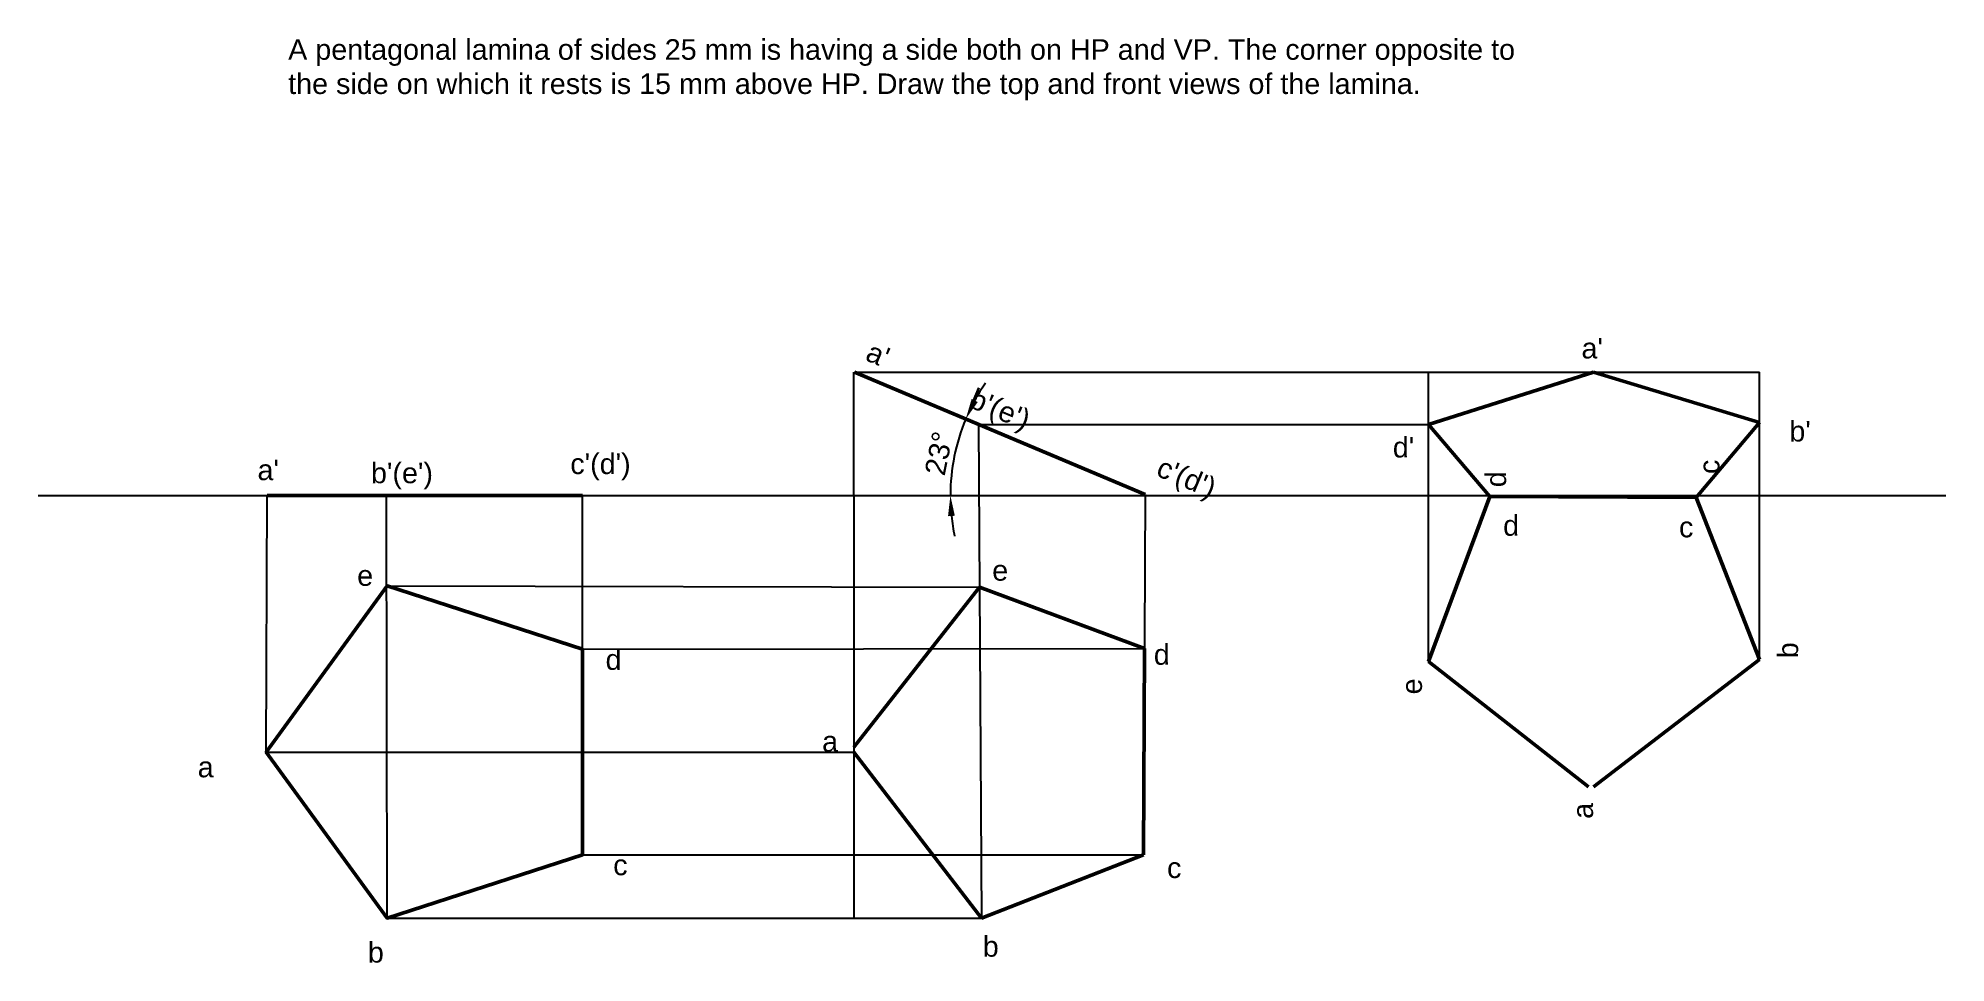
# Paper-space layout 'layout 5' of a CAD drawing. Header units: millimetres. Extents: x -14 to 219, y 56 to 169.
import ezdxf

# ---------------------------------------------------------------- set-up
doc = ezdxf.new("R2010")
doc.units = ezdxf.units.MM
doc.styles.get("Standard").update_dxf_attribs({"font": 'arial.ttf'})
doc.dimstyles.new('ISO-25', dxfattribs={"dimtxt": 2.5, "dimasz": 2.5, "dimexe": 1.25, "dimexo": 0.625, "dimtad": 1, "dimtxsty": 'Standard', "dimcen": 2.5, "dimadec": 0, "dimazin": 0, "dimtfac": 1, "dimtmove": 0, "dimatfit": 3, "dimfxl": 1, "dimarcsym": 0})

# ---------------------------------------------------------------- blocks, each defined once
blk = doc.blocks.new('*D81')
at = {"color": 0, "lineweight": -2, "transparency": 16777216}
for start, end in [(145.2736, 151.2398), (157.2059, 180), (185.9662, 191.9323)]:
    blk.add_arc((121.48, 112.85), 24.02, start, end, dxfattribs=at)
at = {"color": 0, "transparency": 16777216}
for points in [[(100.79, 124.23), (100.04, 124.59), (99.33, 122.16)], [(97.17, 110.33), (98, 110.38), (97.46, 112.85)]]:
    blk.add_solid(points, dxfattribs=at)
at = {"layer": 'Defpoints', "color": 0, "transparency": 16777216}
for p in [(85.78, 127.85), (98.3, 119.15), (-13.54, 112.85), (121.16, 112.98), (218.58, 112.85)]:
    blk.add_point(p, dxfattribs=at)
at = {"color": 0, "transparency": 16777216, "insert": (96.06, 117.97), "char_height": 2.5, "attachment_point": 5, "rotation": 78.603}
blk.add_mtext('23°', dxfattribs=at)

psp = doc.layouts.new('layout 5')

# ---------------------------------------------------------------- linework, layer by layer
for p, q in [((85.726, 112.852), (85.726, 127.852)), ((85.781, 127.852), (195.918, 127.852)), ((155.615, 92.643), (155.615, 127.852)), ((195.918, 92.866), (195.918, 127.852)), ((100.893, 121.502), (101.226, 61.4)), ((100.893, 121.502), (155.615, 121.502)), ((-13.537, 112.852), (218.581, 112.852)), ((14.227, 81.625), (14.328, 112.852)), ((28.922, 61.4), (28.866, 112.852)), ((52.698, 94.125), (52.709, 112.852)), ((85.726, 112.852), (85.726, 61.4)), ((121.165, 112.983), (120.953, 69.125)), ((28.922, 101.851), (101.002, 101.703)), ((52.698, 94.125), (121.074, 94.233)), ((14.227, 81.625), (85.726, 81.625)), ((52.698, 69.125), (120.953, 69.125)), ((28.922, 61.4), (101.226, 61.4))]:
    psp.add_line(p, q)
at = {"lineweight": 50}
for p, q in [((85.781, 127.852), (121.165, 112.983)), ((155.615, 121.502), (175.693, 127.852)), ((175.693, 127.852), (195.918, 121.726)), ((163.085, 112.715), (155.615, 121.502)), ((195.918, 121.726), (188.193, 112.594)), ((14.328, 112.852), (52.709, 112.852)), ((155.615, 92.643), (163.085, 112.715)), ((163.085, 112.715), (188.193, 112.594)), ((195.918, 92.866), (188.193, 112.594)), ((85.726, 82.229), (101.002, 101.703)), ((101.002, 101.703), (121.074, 94.233)), ((121.074, 94.233), (120.953, 69.125)), ((175.693, 77.367), (195.918, 92.866)), ((175.089, 77.367), (155.615, 92.643)), ((85.726, 81.625), (101.226, 61.4)), ((101.226, 61.4), (120.953, 69.125))]:
    psp.add_line(p, q, dxfattribs=at)
psp.add_lwpolyline([(52.698, 69.125), (52.698, 94.125), (28.922, 101.851), (14.227, 81.625), (28.922, 61.4)], close=True, dxfattribs=at)

# ---------------------------------------------------------------- texts
at = {"char_height": 2.5, "attachment_point": 1}
for s, insert in [('A pentagonal lamina of sides 25 mm is having a side both on HP and VP. The corner opposite to \\Pthe side on which it rests is 15 mm above HP. Draw the top and front views of the lamina. ', (16.885, 168.385)), ("a'", (174.247, 132.03)), ("b'", (199.541, 121.92)), ("d'", (151.288, 119.976)), ("a'", (13.153, 117.215)), ("b'(e')", (26.959, 116.842)), ("c'(d')", (51.212, 117.96)), ('d', (164.713, 110.45)), ('c', (186.116, 110.256)), ('e', (25.28, 104.352)), ('e', (102.548, 104.98)), ('a', (81.848, 84.166)), ('a', (5.877, 81.051)), ('c', (56.436, 69.125)), ('c', (123.823, 68.784)), ('b', (26.585, 58.495)), ('b', (101.398, 59.208))]:
    psp.add_mtext(s, dxfattribs=dict(at, insert=insert))
for s, insert, rotation in [("a'", (87.936, 131.679), 337.20593), ("b'(e')", (100.519, 125.986), 337.20593), ("c'(d')", (123.312, 117.621), 337.20593), ('c', (188.534, 115.464), 90), ('b', (198.11, 93.039), 90), ('e', (152.338, 88.635), 90), ('a', (173.152, 73.488), 90)]:
    psp.add_mtext(s, dxfattribs=dict(at, insert=insert, rotation=rotation))
at = {"insert": (162.574, 113.85), "char_height": 2.5, "attachment_point": 1, "rotation": 90}
psp.add_mtext_dynamic_manual_height_columns('d', width=2.05219, gutter_width=12.5, heights=[0], dxfattribs=at)
at = {"char_height": 2.5, "attachment_point": 1}
for insert in [(55.503, 94.125), (122.209, 94.744)]:
    psp.add_mtext_dynamic_manual_height_columns('d', width=2.05219, gutter_width=12.5, heights=[0], dxfattribs=dict(at, insert=insert))

# ---------------------------------------------------------------- dimensions: what is measured, and where the dimension line sits
dim = psp.add_angular_dim_2l(base=(98.296, 119.148), line1=((-13.537, 112.852), (218.581, 112.852)), line2=((85.781, 127.852), (121.165, 112.983)), dimstyle='ISO-25')
dim.commit()
dim.dimension.update_dxf_attribs({"geometry": '*D81', "text_midpoint": (96.065, 117.974)})

doc.saveas('drawing.dxf')
